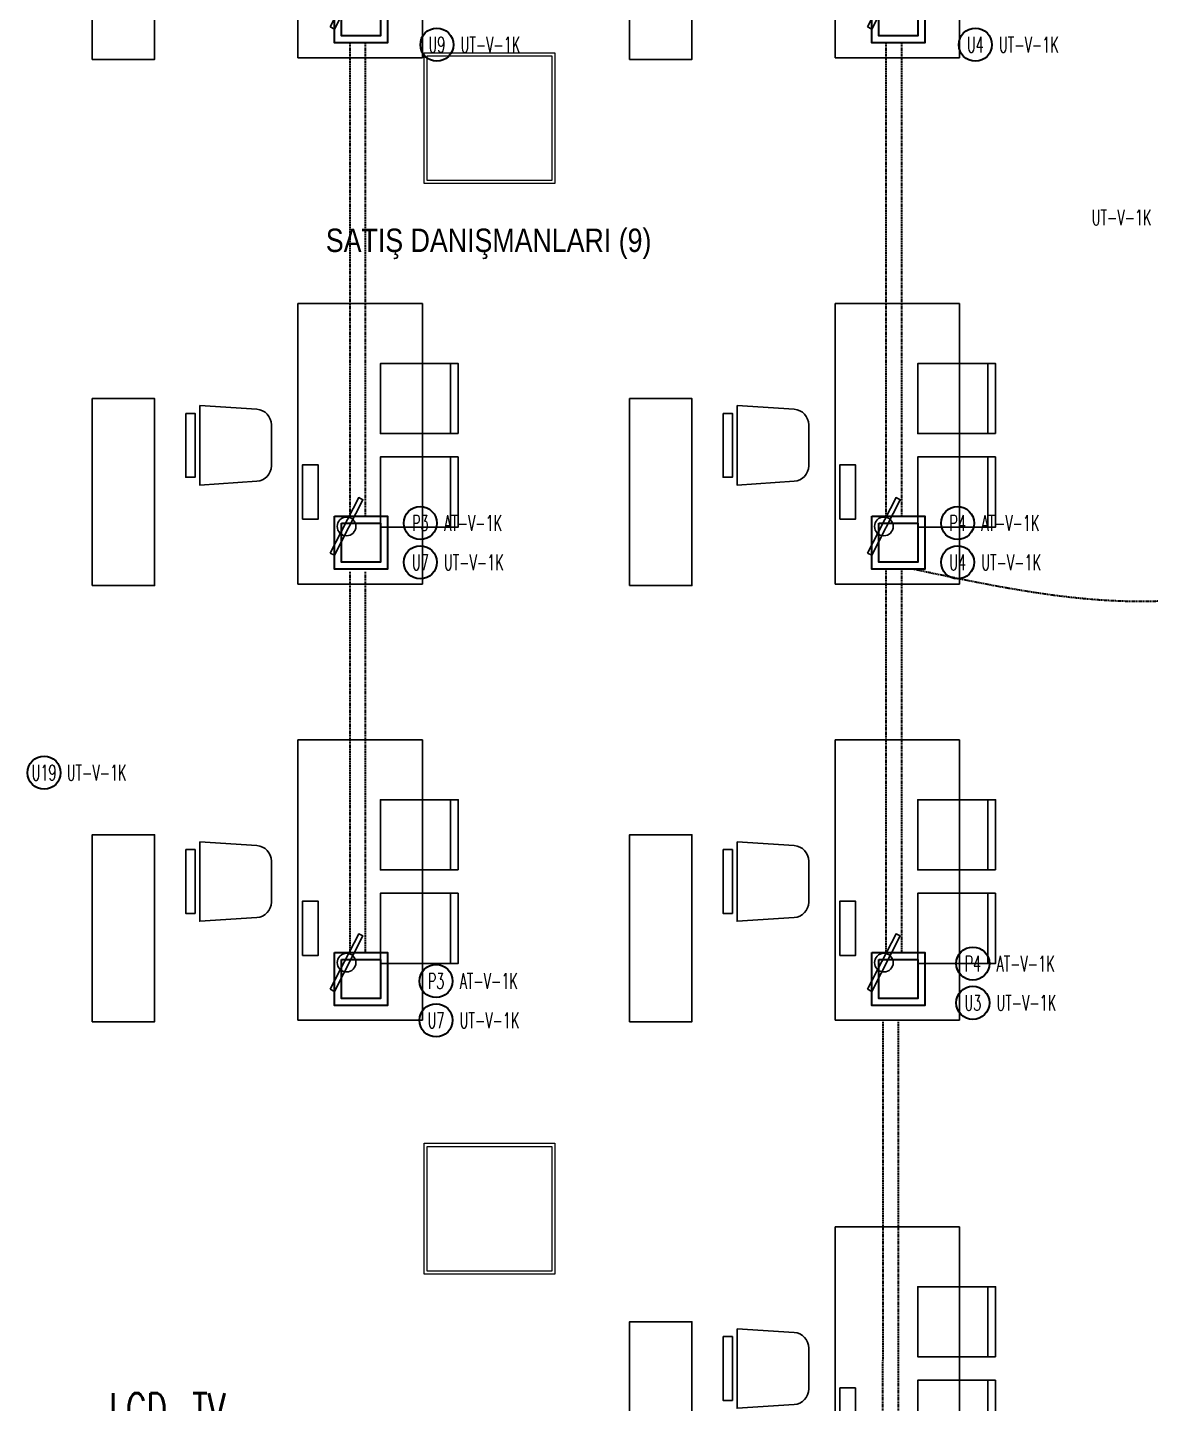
# Model space of a CAD drawing. Extents: x -1439 to 34962, y -872 to 8330.
# Drawn here: x 17344 to 18065, y 927 to 1811 of the extents above; entities that cross this region are included whole.
import ezdxf
from ezdxf.enums import TextEntityAlignment as Align

# ---------------------------------------------------------------- set-up
doc = ezdxf.new("R2010")
doc.units = 0
doc.linetypes.add('HIDDEN', pattern=[0.375, 0.25, -0.125])
doc.layers.get('0').update_dxf_attribs({"color": 9, "lineweight": 9})
for name, color, linetype, lineweight in [('01', 9, 'Continuous', 9), ('05', 9, 'Continuous', 9), ('14', 9, 'Continuous', 9), ('21', 9, 'Continuous', 9), ('E-DATA LCD EKRAN', 7, 'Continuous', 30), ('E-DATA PRİZİ (RJ45)', 7, 'Continuous', 30), ('E-KABLO', 7, 'Continuous', 30), ('E-YAZI', 7, 'Continuous', 30)]:
    doc.layers.add(name, color=color, linetype=linetype, lineweight=lineweight)
doc.styles.add('E-YAZI', font='txttw.shx')
doc.styles.add('MuuM_TEXT-STANDART', font='ARIALN.TTF')

# ---------------------------------------------------------------- blocks, each defined once
blk = doc.blocks.new('p-kolon-80x80-vw')
at = {"layer": '01'}
blk.add_lwpolyline([(-40, -40), (-40, 40), (40, 40), (40, -40)], close=True, dxfattribs=at)
blk = doc.blocks.new('m-çalışma dolap modül')
at = {"lineweight": -3, "ltscale": 0.5}
blk.add_lwpolyline([(0, 40), (120, 40), (120, 0), (0, 0)], close=True, dxfattribs=at)
blk = doc.blocks.new('m-vw-sandalye-02')
at = {"lineweight": -3, "ltscale": 0.5}
for points in [[(-22.5, 0), (-22.5, -5), (22.5, -5), (22.5, 0)], [(-22.5, -5), (22.5, -5), (22.5, -50), (-22.5, -50)]]:
    blk.add_lwpolyline(points, close=True, dxfattribs=at)
blk = doc.blocks.new('m-vw-sandalye')
at = {"lineweight": -3, "ltscale": 0.5}
blk.add_lwpolyline([(-20.5, 0), (20.5, 0), (20.5, -6), (-20.5, -6)], close=True, dxfattribs=at)
blk.add_lwpolyline([(-25.5, -9), (25.5, -9), (23.11, -45.65, -0.395265), (13.13, -55), (-13.13, -55, -0.395265), (-23.11, -45.65)], format="xyb", close=True, dxfattribs=at)
blk = doc.blocks.new('m-vw-çalışma-p-01')
at = {"lineweight": -3, "ltscale": 0.5}
for p, q in [((11.93, 179.03), (91.93, 179.03)), ((11.93, -0.97), (11.93, 179.03)), ((91.93, 179.03), (91.93, -0.97)), ((91.93, -0.97), (11.93, -0.97))]:
    blk.add_line(p, q, dxfattribs=at)
for points in [[(32.8, 159.16), (35.47, 160.53), (53.74, 124.95), (51.08, 123.58)], [(15, 137.5), (25, 137.5), (25, 102.5), (15, 102.5)]]:
    blk.add_lwpolyline(points, close=True, dxfattribs=at)
blk.add_circle((43.27, 142.05), 6, dxfattribs=at)
at = {"lineweight": -3, "ltscale": 0.5, "xscale": -1, "rotation": 270}
blk.add_blockref('m-vw-sandalye-02', (115, 120), dxfattribs=at)
at = {"lineweight": -3, "rotation": 90}
blk.add_blockref('m-vw-sandalye', (-60, 90), dxfattribs=at)
at = {"lineweight": -3, "ltscale": 0.5, "rotation": 270}
blk.add_blockref('m-vw-sandalye-02', (115, 60), dxfattribs=at)
blk = doc.blocks.new('E-DÖŞEME BUAT')
at = {"layer": 'E-YAZI', "color": 3}
blk.add_lwpolyline([(-34, 34), (0, 34), (0, 0), (-34, 0)], close=True, dxfattribs=at)
at = {"layer": 'E-YAZI', "color": 5}
blk.add_lwpolyline([(-29.5, 29.5), (-4.5, 29.5), (-4.5, 4.5), (-29.5, 4.5)], close=True, dxfattribs=at)
blk = doc.blocks.new('E-LCD+TV')
at = {"layer": 'E-DATA PRİZİ (RJ45)', "color": 1}
for p, q in [((38.5, 77.5), (38.5, 48)), ((48.3, 77.5), (48.3, 57.8)), ((77.8, 77.5), (77.8, 57.8)), ((87.6, 77.5), (87.6, 48)), ((48.3, 57.8), (77.8, 57.8)), ((0, 0), (0, 42)), ((38.5, 48), (87.6, 48)), ((63, 48), (63, 0))]:
    blk.add_line(p, q, dxfattribs=at)
blk.add_lwpolyline([(-24.6, 89.6), (24.6, 89.6), (24.6, 42), (-24.6, 42)], close=True, dxfattribs=at)
at = {"layer": 'E-DATA PRİZİ (RJ45)', "color": 1, "style": 'E-YAZI'}
blk.add_text('D', height=25.6, dxfattribs=at).set_placement((-8.8, 54.6))
at = {"layer": 'E-YAZI', "color": 1, "style": 'E-YAZI', "width": 0.7}
for s, p in [('LCD', (-27, 101.6)), ('TV', (49, 101.6))]:
    blk.add_text(s, height=30, dxfattribs=at).set_placement(p)

msp = doc.modelspace()

# ---------------------------------------------------------------- linework, layer by layer
at = {"layer": '14'}
msp.add_lwpolyline([(17598.84, 1794.5), (17682.84, 1794.5), (17682.84, 1710.5), (17598.84, 1710.5)], close=True, dxfattribs=at)
msp.add_lwpolyline([(17682.84, 1094.5), (17682.84, 1010.5), (17598.84, 1010.5), (17598.84, 1094.5), (17682.84, 1094.5)], dxfattribs=at)
at = {"layer": 'E-KABLO', "color": 6, "linetype": 'HIDDEN', "ltscale": 3}
for p, q in [((17551.15, 1800.72), (17551.15, 1497)), ((17895.4, 1800.72), (17895.4, 1497)), ((17551.15, 1461.36), (17551.15, 1217)), ((17895.4, 1463), (17895.4, 1217)), ((17893.35, 1172.5), (17893.33, 904.45))]:
    msp.add_line(p, q, dxfattribs=at)
at = {"layer": 'E-KABLO', "color": 4, "linetype": 'HIDDEN', "ltscale": 3}
for p, q in [((17561.15, 1800.72), (17561.15, 1497)), ((17905.4, 1800.72), (17905.4, 1497)), ((17561.15, 1461.36), (17561.15, 1217)), ((17905.4, 1463), (17905.4, 1217)), ((17903.35, 1172.5), (17903.33, 904.45))]:
    msp.add_line(p, q, dxfattribs=at)
at = {"layer": 'E-KABLO', "color": 7, "linetype": 'Continuous'}
for centre in [(17607.08, 1799.64), (17952.84, 1799.64), (17596.45, 1492.61), (17941.45, 1492.61), (17596.45, 1467.39), (17941.45, 1467.39), (17951.24, 1209.86), (17606.53, 1198.65), (17951.24, 1184.64), (17606.53, 1173.43)]:
    msp.add_circle(centre, 10.61, dxfattribs=at)
at = {"layer": 'E-KABLO', "color": 20, "linetype": 'Continuous'}
msp.add_circle((17354.84, 1332.38), 10.61, dxfattribs=at)
at = {"layer": 'E-KABLO', "color": 6, "linetype": 'HIDDEN', "ltscale": 3}
msp.add_spline([(17913.55, 1463), (18073.43, 1442.75), (18253.28, 1487.45)], degree=3, dxfattribs=at)

# ---------------------------------------------------------------- block references
for p in [(17640.84, 1752.5), (17640.84, 1052.5)]:
    msp.add_blockref('p-kolon-80x80-vw', p)
at = {"layer": '05', "lineweight": -3, "xscale": -1, "rotation": 180}
for p in [(17505.84, 1970.22), (17850.84, 1970.22), (17505.84, 1632.5), (17850.84, 1632.5), (17505.84, 1352.5), (17850.84, 1352.5), (17850.84, 1039.95)]:
    msp.add_blockref('m-vw-çalışma-p-01', p, dxfattribs=at)
at = {"layer": '05', "lineweight": -3, "rotation": 90}
for p in [(17425.84, 1790.22), (17770.84, 1790.22), (17425.84, 1452.5), (17770.84, 1452.5), (17425.84, 1172.5), (17770.84, 1172.5), (17770.84, 859.95)]:
    msp.add_blockref('m-çalışma dolap modül', p, dxfattribs=at)
at = {"layer": 'E-DATA LCD EKRAN', "color": 1, "xscale": 0.7, "yscale": 0.7, "zscale": 0.7}
msp.add_blockref('E-LCD+TV', (17415.58, 842.01), dxfattribs=at)
at = {"layer": 'E-YAZI', "color": 1}
for p in [(17575.34, 1800.72), (17920.34, 1800.72), (17575.34, 1463), (17920.34, 1463), (17575.34, 1183), (17920.34, 1183)]:
    msp.add_blockref('E-DÖŞEME BUAT', p, dxfattribs=at)

# ---------------------------------------------------------------- texts
at = {"layer": '21', "style": 'MuuM_TEXT-STANDART'}
msp.add_text('SATIŞ DANIŞMANLARI (9)', height=15, dxfattribs=at).set_placement((17535.79, 1662.08), align=Align.BOTTOM_LEFT)
at = {"layer": 'E-KABLO', "color": 3, "linetype": 'Continuous', "style": 'E-YAZI', "width": 0.6}
for s, p in [('U9', (17607.08, 1799.64)), ('U4', (17952.84, 1799.64)), ('P3', (17596.45, 1492.61)), ('P4', (17941.45, 1492.61)), ('U7', (17596.45, 1467.39)), ('U4', (17941.45, 1467.39)), ('P4', (17951.24, 1209.86)), ('P3', (17606.53, 1198.65)), ('U3', (17951.24, 1184.64)), ('U7', (17606.53, 1173.43))]:
    msp.add_text(s, height=10, dxfattribs=at).set_placement(p, align=Align.MIDDLE_CENTER)
at = {"layer": 'E-KABLO', "color": 20, "linetype": 'Continuous', "style": 'E-YAZI', "width": 0.6}
msp.add_text('U19', height=10, dxfattribs=at).set_placement((17354.84, 1332.38), align=Align.MIDDLE_CENTER)
at = {"layer": 'E-YAZI', "color": 3, "style": 'E-YAZI', "width": 0.6}
for s, p in [('UT-V-1K', (17622.27, 1794.64, 0)), ('UT-V-1K', (17968.02, 1794.64, 0)), ('AT-V-1K', (17611.63, 1487.62, 0)), ('AT-V-1K', (17956.63, 1487.62, 0)), ('UT-V-1K', (17611.63, 1462.39, 0)), ('UT-V-1K', (17956.63, 1462.39, 0)), ('AT-V-1K', (17966.42, 1204.86, 0)), ('AT-V-1K', (17621.71, 1193.66, 0)), ('UT-V-1K', (17966.42, 1179.64, 0)), ('UT-V-1K', (17621.71, 1168.43, 0))]:
    msp.add_text(s, height=10, dxfattribs=at).set_placement(p)
at = {"layer": 'E-YAZI', "color": 20, "style": 'E-YAZI', "width": 0.6}
for p in [(18027.55, 1683.7, 0), (17369.45, 1327.38, 0)]:
    msp.add_text('UT-V-1K', height=10, dxfattribs=at).set_placement(p)

doc.saveas('drawing.dxf')
